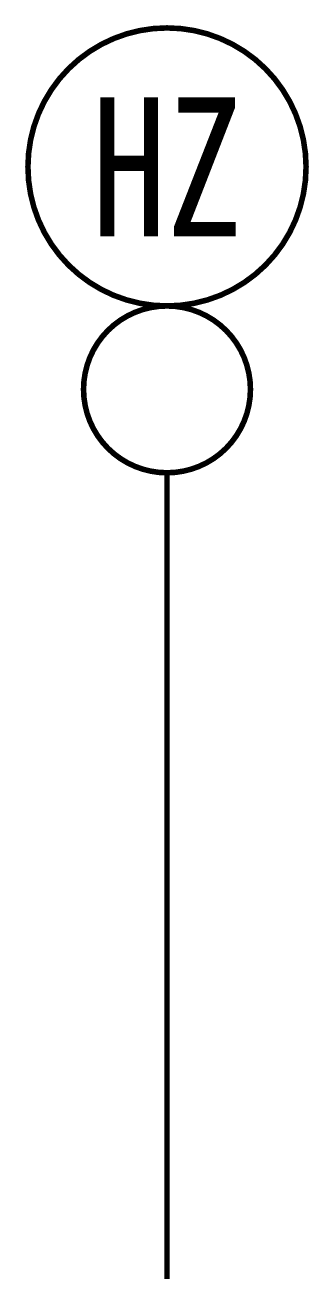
# Model space of a CAD drawing. Header units: inches. Extents: x -2.5 to 2.5, y -0.1 to 22.6.
import ezdxf
from ezdxf.enums import TextEntityAlignment as Align

# ---------------------------------------------------------------- set-up
doc = ezdxf.new("R2010")
doc.units = ezdxf.units.IN
doc.header["$MEASUREMENT"] = 0
doc.styles.add('HZ', font='', dxfattribs={"width": 0.8})
doc.styles.get('HZ').set_extended_font_data('SimSun')

msp = doc.modelspace()

# ---------------------------------------------------------------- linework, layer by layer
at = {"const_width": 0.1}
for points in [[(-2.5, 20, 1), (2.5, 20, 1)], [(-1.5, 16, 1), (1.5, 16, 1)]]:
    msp.add_lwpolyline(points, format="xyb", close=True, dxfattribs=at)
msp.add_lwpolyline([(0, 0), (0, 14.5)], dxfattribs=at)

# ---------------------------------------------------------------- texts
at = {"style": 'HZ', "width": 0.8}
msp.add_attdef('HZ', text='24', height=2.5, dxfattribs=at).set_placement((0, 20), align=Align.MIDDLE_CENTER)

doc.saveas('drawing.dxf')
